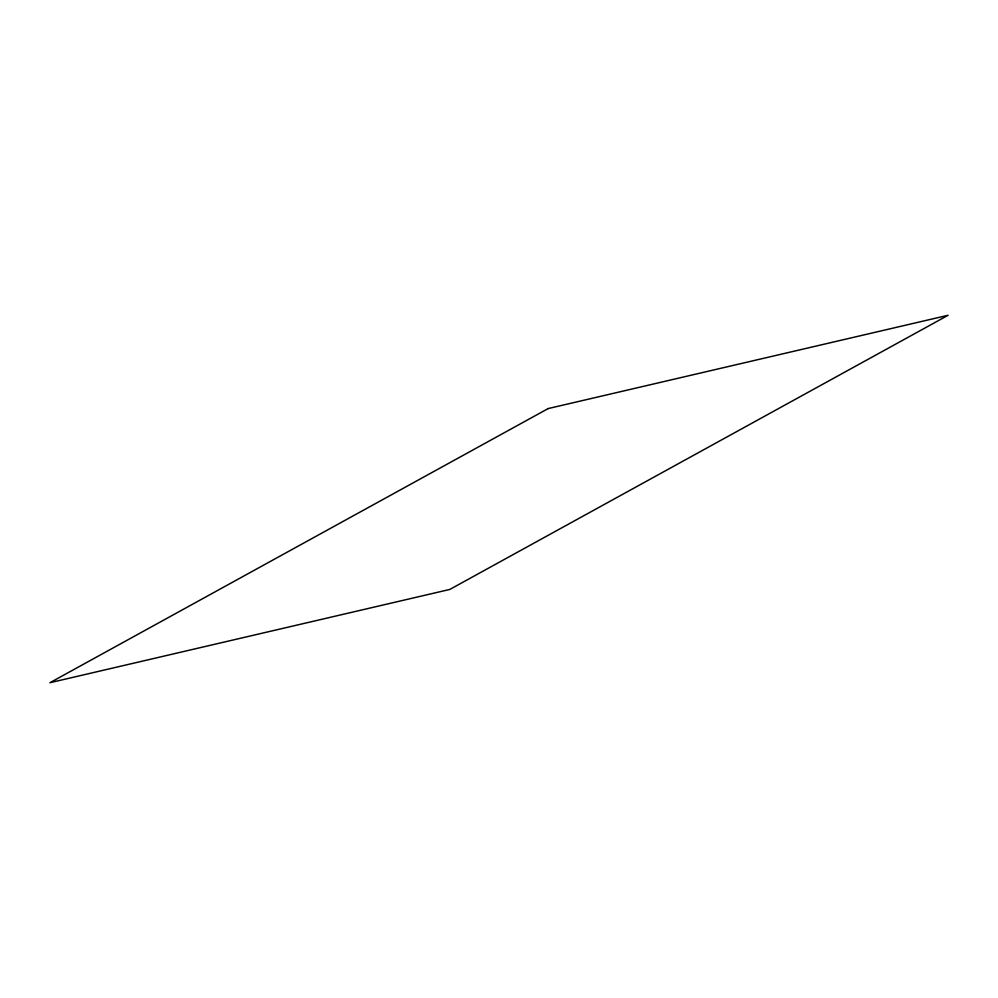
<?xml version="1.0" encoding="UTF-8"?>
<svg xmlns="http://www.w3.org/2000/svg" width="998" height="998" viewBox="0 0 998 998"><rect width="100%" height="100%" fill="white"/><g stroke="black" fill="none" stroke-linecap="round" stroke-linejoin="round"><path stroke-width="1.5" d="M548.201 408.556L49.9 682.719L449.799 589.444L948.1 315.281L548.201 408.556"/></g></svg>
